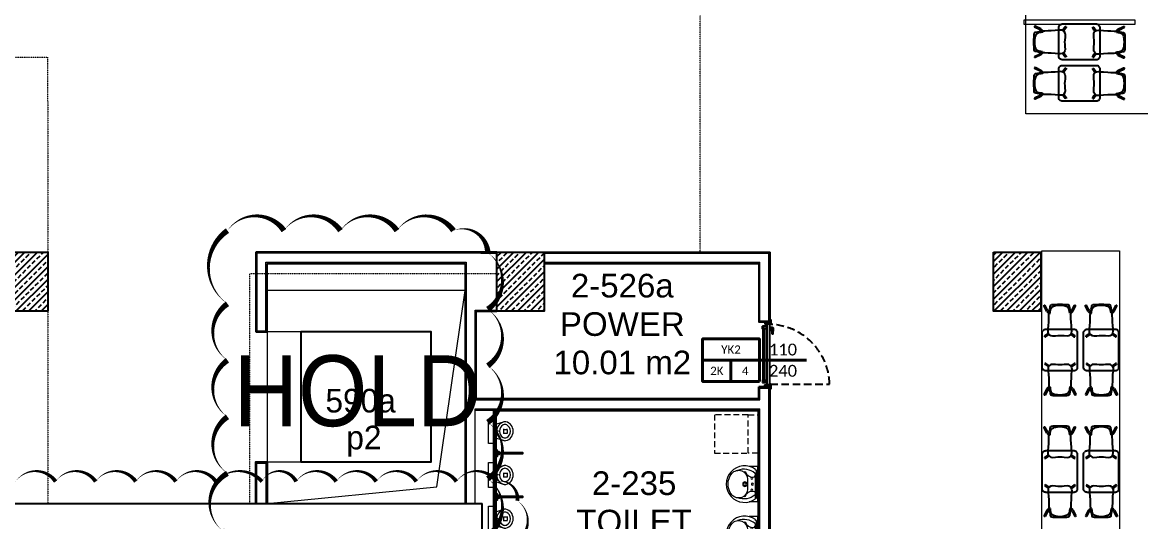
# Model space of a CAD drawing. Header units: metres. Extents: x -9891 to 773, y -8413 to 232.
# Drawn here: x -4241 to -2349, y -7054 to -6209 of the extents above; entities that cross this region are included whole.
import ezdxf
from ezdxf.enums import TextEntityAlignment as Align

# ---------------------------------------------------------------- set-up
doc = ezdxf.new("R2010")
doc.units = ezdxf.units.M
doc.header["$LTSCALE"] = 0.01
doc.header["$MEASUREMENT"] = 0
for name, pattern in [('AM_DIN_G_W050', [13.75, 9.75, -1.5, 1, -1.5]), ('DASHED2', [9.525, 6.35, -3.175]), ('HIDDEN', [9.525, 6.35, -3.175]), ('HIDDEN2', [0.1875, 0.125, -0.0625])]:
    doc.linetypes.add(name, pattern=pattern)
doc.layers.get('0').update_dxf_attribs({"color": 30, "lineweight": 0})
for name, color, linetype in [('AG-02', 152, 'Continuous'), ('AG-DOOR', 2, 'Continuous'), ('AG-DOOR-OPENING', 9, 'HIDDEN'), ('AG-PLASTER', 73, 'Continuous'), ('AG-STEEL', 122, 'Continuous'), ('KPL1', 143, 'Continuous'), ('V-0_Hatch_Concrete', 252, 'Continuous'), ('V-2_Column', 160, 'Continuous'), ('V-5_Mechanical', 222, 'Continuous')]:
    doc.layers.add(name, color=color, linetype=linetype)
for name, color, linetype, lineweight in [('Ag-040', 2, 'Continuous', 20), ('AG-DOOR-NOTATION-FIRE', 1, 'Continuous', 40), ('AG-Furniture', 9, 'Continuous', 9), ('AG-Wall', 4, 'Continuous', 20), ('AG-WALL-GYP-GREEN', 83, 'Continuous', 20), ('AI-040 @ 250', 2, 'Continuous', 20), ('HOLD', 7, 'Continuous', 0), ('shaft', 3, 'Continuous', 20), ('SP2-Flooring', 4, 'DASHED2', 9)]:
    doc.layers.add(name, color=color, linetype=linetype, lineweight=lineweight)
doc.styles.add('ARIAL', font='arial.ttf', dxfattribs={"width": 0.9})
doc.styles.add('ARIAL-ING', font='arial.ttf')
doc.styles.add('CALIBRI LIGHT', font='calibril.ttf')
doc.styles.add('IIS IKEA SANS', font='')
doc.styles.get('IIS IKEA SANS').set_extended_font_data('IKEA Sans')

# ---------------------------------------------------------------- blocks, each defined once
blk = doc.blocks.new('150714_ARSA$0$KOLON 80X120')
at = {"layer": 'V-0_Hatch_Concrete'}
h = blk.add_hatch(dxfattribs=at)
h.set_pattern_fill('ANSI33', color=256, scale=60)
h.set_pattern_definition([(45, (-19036.79, -4512.143), (-10.606602, 10.606602), []), (45, (-19026.183, -4512.143), (-10.606602, 10.606602), [7.5, -3.75])])
h.paths.add_polyline_path([(0, 100), (80, 100), (80, 0), (0, 0)])
at = {"layer": 'V-2_Column'}
blk.add_lwpolyline([(0, 100), (80, 100), (80, 0), (0, 0), (0, 100)], dxfattribs=at)
blk = doc.blocks.new('Slab_9_1', base_point=(-85903, -46600))
at = {"layer": 'SP2-Flooring', "color": 209}
blk.add_lwpolyline([(-47400, -55000), (-38201, -55000), (-38199, -62550), (-34780, -62550), (-34780, -58660), (-30600, -58660), (-30600, -58300), (-29800, -58300), (-29800, -58300), (-27160, -58300), (-27160, -51329)], dxfattribs=at)
blk = doc.blocks.new('*U8')
at = {"style": 'ARIAL'}
for tag, p in [('NO', (1.676, 0.8)), ('MAHAL', (1.676, -1.8)), ('ALAN', (1.676, -4.4))]:
    blk.add_attdef(tag, text='', height=1.6, dxfattribs=at).set_placement(p, align=Align.MIDDLE_CENTER)
blk = doc.blocks.new('*U188')
blk.add_lwpolyline([(1000, -450), (2200, -450), (2200, 450), (1000, 450)], close=True)
for points in [[(2200, 0), (0, 0)], [(1600, -450), (1600, 0)]]:
    blk.add_lwpolyline(points)
at = {"style": 'CALIBRI LIGHT'}
for tag, height, p in [('GENİŞLİK', 250, (500, 225)), ('KAPIKODU', 175, (1600, 225)), ('YÜKSEKLİK', 250, (500, -225)), ('KATTAKI.SAYISI', 175, (1300, -225)), ('BULUNDUGU.KAT', 175, (1900, -225))]:
    blk.add_attdef(tag, text='', height=height, dxfattribs=at).set_placement(p, align=Align.MIDDLE_CENTER)
blk = doc.blocks.new('A$C32196F0F')
at = {"color": 122}
for p, q in [((11, 3.5), (10.5, 3.5)), ((10.5, 3.5), (10.5, 0.3)), ((15.2, 0), (10.8, 0)), ((11, 6.5), (11, 7.5)), ((15, 6.5), (15, 7.5)), ((15.5, 3.5), (15, 3.5)), ((15.5, 3.5), (15.5, 0.3)), ((15.5, 3), (101.5, 3)), ((15.5, 0.5), (101.5, 0.5)), ((101.5, 3.5), (102, 3.5)), ((101.5, 3.5), (101.5, 0.3)), ((101.8, 0), (106.2, 0)), ((102, 6.5), (102, 7.5)), ((106, 6.5), (106, 7.5)), ((106, 3.5), (106.5, 3.5)), ((106.5, 3.5), (106.5, 0.3))]:
    blk.add_line(p, q, dxfattribs=at)
at = {"linetype": 'HIDDEN2'}
for p, q in [((109.9, 12.8), (107.4, 12.8)), ((108.7, 11.6), (108.7, 14.1))]:
    blk.add_line(p, q, dxfattribs=at)
at = {"color": 122}
for points in [[(7, 4.3), (7, 13.8, 0.414214), (6.8, 14), (0.2, 14, 0.414214), (0, 13.8), (0, 12.5), (0.1, 12.5), (0.1, 13.8, -0.414214), (0.2, 13.9), (6.8, 13.9, -0.414214), (6.8, 13.8), (6.8, 4.3), (6.8, 4.3, -0.414214), (6.7, 4.2), (3.5, 4.2), (3.5, 4.2), (3.5, 4), (6.7, 4, 0.414214), (7, 4.3)], [(110, 4.3), (110, 13.8, -0.414214), (110.2, 14), (116.8, 14, -0.414214), (117, 13.8), (117, 12.5), (116.8, 12.5), (116.8, 13.8, 0.414214), (116.8, 13.9), (110.2, 13.9, 0.414214), (110.1, 13.8), (110.1, 4.3), (110.1, 4.3, 0.414214), (110.3, 4.2), (113.5, 4.2), (113.5, 4.2), (113.5, 4), (110.3, 4, -0.414214), (110, 4.3)]]:
    blk.add_lwpolyline(points, format="xyb", dxfattribs=at)
blk.add_lwpolyline([(110, 7.5), (7, 7.5), (7, 11.5), (110, 11.5)], close=True)
for points in [[(15, 6.5), (11, 6.5), (11, 1.5), (15, 1.5)], [(102, 6.5), (106, 6.5), (106, 1.5), (102, 1.5)]]:
    blk.add_lwpolyline(points, close=True, dxfattribs=at)
at = {"color": 253}
blk.add_lwpolyline([(12.2, 12), (12.2, 14.9, -0.414214), (15.2, 17.9), (23.7, 17.4, -0.502224), (24.2, 16.7), (23.9, 15.9), (23.9, 15.9), (15.2, 15.4, 0.414214), (14.2, 14.4), (14.2, 12)], format="xyb", dxfattribs=at)
at = {"linetype": 'HIDDEN2'}
for radius in [0.75, 0.5]:
    blk.add_circle((108.7, 12.8), radius, dxfattribs=at)
at = {"color": 122}
for centre, start, end in [((10.8, 0.3), 180, 270), ((15.2, 0.3), 270, 360), ((101.8, 0.3), 180, 270), ((106.2, 0.3), 270, 360)]:
    blk.add_arc(centre, 0.3, start, end, dxfattribs=at)
at = {"layer": 'AG-DOOR-OPENING', "color": 9, "linetype": 'HIDDEN', "ltscale": 200}
blk.add_line((108.7, 12.8), (108.7, 113.2), dxfattribs=at)
blk.add_arc((111.2, 9.8), 103.4, 91.3869, 179.1783, dxfattribs=at)
blk = doc.blocks.new('DURAVIT-PISUAR-PLAN')
at = {"color": 4, "linetype": 'AM_DIN_G_W050', "ltscale": 2}
blk.add_line((0, -69), (0, 17), dxfattribs=at)
for p, q in [((-31, -124), (-31, -186)), ((-21, -131), (21, -131)), ((-2, -56), (2, -56)), ((31, -124), (31, -186)), ((-2, -240), (2, -240))]:
    blk.add_line(p, q)
blk.add_lwpolyline([(159, -161, 0.094756), (159, -135, 0.028832), (154, -118), (118, -3, 0.32681), (113, 0), (-113, 0, 0.32681), (-118, -3), (-154, -118, 0.028832), (-159, -135, 0.094756), (-159, -161, 0.374692), (0, -285, 0.374692)], format="xyb", close=True)
for centre, radius, start, end in [((-8, -164), 153, 86.8567, 169.019), ((-43, -148), 70, 155.158, 204.842), ((-8, -164), 108, 86.8518, 155.158), ((-8, -132), 108, 204.842, 273.1482), ((0, -315), 194, 78.4794, 101.6014), ((0, 5), 194, 258.3986, 281.5206), ((8, -164), 153, 10.981, 93.1433), ((8, -164), 108, 24.842, 93.1482), ((8, -132), 108, 266.8518, 335.158), ((43, -148), 70, 335.158, 24.842)]:
    blk.add_arc(centre, radius, start, end)
blk = doc.blocks.new('A$C502F7B7C')
at = {"layer": 'AG-Furniture'}
blk.add_lwpolyline([(0, 4), (0, 46), (11, 46), (11, 4)], close=True, dxfattribs=at)
at = {"layer": 'AG-STEEL', "ltscale": 10}
for points in [[(11, 46), (9, 46), (9, 50), (11, 50)], [(9.2, 49.8), (10.8, 49.8), (10.8, 46.2), (9.2, 46.2)], [(11, 4), (9, 4), (9, 0), (11, 0)], [(9.2, 0.2), (10.8, 0.2), (10.8, 3.8), (9.2, 3.8)]]:
    blk.add_lwpolyline(points, close=True, dxfattribs=at)
at = {"layer": 'AG-Furniture', "ltscale": 0.0002, "xscale": 0.1, "yscale": 0.1, "zscale": 0.1, "rotation": 89.99999999999997}
blk.add_blockref('DURAVIT-PISUAR-PLAN', (13.3, 25), dxfattribs=at)
blk = doc.blocks.new('A$C0AC67A3C')
at = {"layer": 'AG-DOOR'}
for points in [[(5, 6.2), (5, 7.7), (1.5, 7.7), (1.5, 10.6), (0, 10.6), (0, 6.2)], [(5, 5), (5, 3.5), (1.5, 3.5), (1.5, 0), (0, 0), (0, 5)]]:
    blk.add_lwpolyline(points, dxfattribs=at)
blk.add_lwpolyline([(0, 5), (45, 5), (45, 6.2), (0, 6.2)], close=True, dxfattribs=at)
blk = doc.blocks.new('A$C43686071')
for p, q in [((54, 61), (38.8, 61)), ((49.5, 54.6), (49.5, 16)), ((54, 1), (38.8, 1))]:
    blk.add_line(p, q)
for points in [[(51, 7.3), (49.5, 7.3), (49.5, 6.1, -1.989975), (49.5, 55.8), (49.5, 54.6), (51, 54.6)], [(9.6, 12.9, 0.69845), (36, 22.6), (36, 39.4, 0.69845), (9.6, 49.1, 0.366646), (9.6, 12.9)]]:
    blk.add_lwpolyline(points, format="xyb", close=True)
for points in [[(29.7, 51.6, -0.361215), (32.3, 51.6, 0.349763), (45.5, 42.7, 0.574856), (48.9, 49.1, 0.271647), (19.2, 54.2, 0.271647)], [(29.7, 10.3, 0.361215), (32.3, 10.4, -0.349763), (45.5, 19.3, -0.574856), (48.9, 12.8, -0.271647), (19.2, 7.7, -0.271647)]]:
    blk.add_lwpolyline(points, format="xyb")
for centre, radius in [((43.3, 41), 1.5), ((31.5, 31), 3.75), ((31.5, 31), 2.25), ((43.3, 21), 1.5), ((44.2, 31), 1.75)]:
    blk.add_circle(centre, radius)
blk = doc.blocks.new('ART_00113592_P')
at = {"color": 0, "linetype": 'Continuous', "lineweight": -3}
for p, q in [((0, -60), (1, -49)), ((0, -540), (0, -60)), ((1, -49), (4, -39)), ((4, -39), (8, -30)), ((8, -30), (14, -21)), ((14, -21), (21, -14)), ((21, -14), (30, -8)), ((30, -8), (39, -4)), ((39, -4), (49, -1)), ((49, -1), (60, 0)), ((60, 0), (640, 0)), ((640, 0), (651, -1)), ((651, -1), (661, -4)), ((661, -4), (670, -8)), ((670, -8), (679, -14)), ((686, -21), (679, -14)), ((692, -30), (686, -21)), ((696, -39), (692, -30)), ((699, -49), (696, -39)), ((700, -60), (699, -49)), ((700, -540), (700, -60)), ((700, -60), (700, -60)), ((1, -551), (0, -540)), ((4, -561), (1, -551)), ((8, -570), (4, -561)), ((692, -570), (696, -561)), ((696, -561), (699, -551)), ((699, -551), (700, -540)), ((14, -579), (8, -570)), ((21, -586), (14, -579)), ((21, -586), (30, -592)), ((30, -592), (39, -596)), ((39, -596), (49, -599)), ((49, -599), (60, -600)), ((60, -600), (640, -600)), ((640, -600), (651, -599)), ((651, -599), (661, -596)), ((661, -596), (670, -592)), ((670, -592), (679, -586)), ((679, -586), (686, -579)), ((686, -579), (692, -570))]:
    blk.add_line(p, q, dxfattribs=at)
blk = doc.blocks.new('ART_00104314_P')
at = {"color": 0, "linetype": 'Continuous', "lineweight": -3}
for p, q in [((225, 0), (268, 0)), ((268, 0), (312, 0)), ((0, -28), (1, -14)), ((46, -123), (0, -28)), ((1, -14), (15, -15)), ((61, -109), (15, -15)), ((46, -123), (62, -139)), ((61, -109), (76, -125)), ((62, -139), (83, -154)), ((76, -125), (85, -131)), ((80, -245), (82, -187)), ((82, -187), (83, -149)), ((83, -149), (86, -116)), ((84, -154), (100, -150)), ((86, -116), (93, -93)), ((93, -93), (101, -65)), ((100, -150), (104, -120)), ((101, -65), (105, -37)), ((104, -120), (107, -97)), ((105, -37), (107, -27)), ((107, -27), (114, -13)), ((107, -97), (116, -69)), ((114, -13), (126, -6)), ((116, -69), (136, -43)), ((126, -6), (155, -2)), ((136, -43), (159, -32)), ((155, -2), (186, -1)), ((159, -32), (177, -25)), ((177, -25), (198, -20)), ((186, -1), (225, 0)), ((198, -20), (226, -16)), ((226, -16), (268, -12)), ((268, -12), (310, -16)), ((310, -16), (337, -20)), ((312, 0), (349, -1)), ((337, -20), (358, -25)), ((349, -1), (382, -1)), ((358, -25), (376, -32)), ((376, -32), (399, -43)), ((382, -1), (406, -5)), ((419, -71), (399, -43)), ((406, -5), (419, -11)), ((427, -22), (419, -11)), ((430, -120), (419, -71)), ((430, -38), (427, -22)), ((435, -65), (430, -38)), ((434, -150), (430, -120)), ((434, -150), (451, -155)), ((443, -94), (435, -65)), ((448, -117), (443, -94)), ((452, -150), (448, -117)), ((450, -130), (456, -126)), ((452, -153), (469, -141)), ((453, -188), (452, -150)), ((455, -245), (453, -188)), ((456, -126), (471, -110)), ((469, -141), (486, -124)), ((471, -110), (517, -15)), ((486, -124), (532, -28)), ((517, -15), (531, -15)), ((532, -28), (531, -15)), ((69, -413), (75, -366)), ((75, -366), (79, -294)), ((79, -294), (80, -245)), ((457, -294), (455, -245)), ((461, -366), (457, -294)), ((466, -414), (461, -366)), ((11, -548), (13, -534)), ((11, -548), (25, -551)), ((13, -534), (51, -507)), ((25, -551), (62, -524)), ((51, -507), (67, -496)), ((62, -524), (79, -512)), ((67, -447), (69, -413)), ((67, -451), (67, -447)), ((69, -479), (67, -451)), ((67, -496), (74, -491)), ((82, -509), (69, -479)), ((79, -512), (82, -510)), ((83, -510), (82, -509)), ((83, -510), (114, -529)), ((114, -529), (141, -534)), ((141, -534), (194, -531)), ((194, -531), (231, -526)), ((231, -526), (268, -525)), ((268, -525), (303, -526)), ((303, -526), (341, -530)), ((341, -530), (392, -534)), ((392, -534), (419, -530)), ((419, -530), (450, -512)), ((450, -512), (464, -489)), ((450, -512), (450, -512)), ((451, -511), (452, -511)), ((452, -511), (468, -523)), ((461, -493), (463, -495)), ((463, -495), (480, -507)), ((464, -489), (468, -452)), ((468, -447), (466, -414)), ((468, -452), (468, -447)), ((468, -523), (506, -550)), ((480, -507), (518, -534)), ((506, -550), (520, -548)), ((520, -548), (518, -534))]:
    blk.add_line(p, q, dxfattribs=at)
blk = doc.blocks.new('A$C4C4F46C8')
at = {"layer": 'AG-Furniture', "color": 251}
for points, elevation in [([(-16654, 11630), (-8550, 11630), (-8550, 2742), (-16654, 2742)], 427), ([(-16380, 420), (-15065, 420), (-15065, -12747), (-16380, -12747)], 1005)]:
    blk.add_lwpolyline(points, close=True, dxfattribs=dict(at, elevation=elevation))
at = {"layer": 'AG-Furniture'}
blk.add_lwpolyline([(-16687, 4254), (-14802, 4254), (-14802, 4324), (-16687, 4324)], close=True, dxfattribs=at)
at = {"layer": 'AG-Furniture', "ltscale": 0.3, "extrusion": (0, 0, -1), "zscale": -1}
for p, rotation in [((16520, 4222, 720), 270), ((16520, 4222, 720), 270), ((14970, 3686, 720), 90), ((14970, 3686, 720), 90), ((16520, 3521, 720), 270), ((16520, 3521, 720), 270), ((14970, 2986, 720), 90), ((14970, 2986, 720), 90)]:
    blk.add_blockref('ART_00104314_P', p, dxfattribs=dict(at, rotation=rotation))
for p in [(15395, 4254), (15395, 4254), (15395, 3554), (15395, 3554)]:
    blk.add_blockref('ART_00113592_P', p, dxfattribs=at)
at = {"layer": 'AG-Furniture', "ltscale": 0.3}
for name, p, rotation in [('ART_00104314_P', (-16343, -483, -720), 359.9999879412392), ('ART_00104314_P', (-16343, -483, -720), 359.9999879412392), ('ART_00104314_P', (-15643, -483, -720), 359.9999879412392), ('ART_00104314_P', (-15643, -483, -720), 359.9999879412392), ('ART_00113592_P', (-16376, -1608), 89.99998794123918), ('ART_00113592_P', (-16376, -1608), 89.99998794123918), ('ART_00113592_P', (-15676, -1608), 89.99998794123918), ('ART_00113592_P', (-15676, -1608), 89.99998794123918), ('ART_00104314_P', (-15808, -2033, -720), 179.9999879412391), ('ART_00104314_P', (-15808, -2033, -720), 179.9999879412391), ('ART_00104314_P', (-15108, -2033, -720), 179.9999879412391), ('ART_00104314_P', (-15108, -2033, -720), 179.9999879412391), ('ART_00104314_P', (-16343, -2539, -720), 359.9999879412392), ('ART_00104314_P', (-16343, -2539, -720), 359.9999879412392), ('ART_00104314_P', (-15643, -2539, -720), 359.9999879412392), ('ART_00104314_P', (-15643, -2539, -720), 359.9999879412392), ('ART_00113592_P', (-16376, -3664), 89.99998794123918), ('ART_00113592_P', (-16376, -3664), 89.99998794123918), ('ART_00113592_P', (-15676, -3664), 89.99998794123918), ('ART_00113592_P', (-15676, -3664), 89.99998794123918), ('ART_00104314_P', (-15808, -4089, -720), 179.9999879412391), ('ART_00104314_P', (-15808, -4089, -720), 179.9999879412391), ('ART_00104314_P', (-15108, -4089, -720), 179.9999879412391), ('ART_00104314_P', (-15108, -4089, -720), 179.9999879412391)]:
    blk.add_blockref(name, p, dxfattribs=dict(at, rotation=rotation))

msp = doc.modelspace()

# ---------------------------------------------------------------- linework, layer by layer
msp.add_lwpolyline([(-3769.9, -6733.1), (-3827.4, -6733.1), (-3827.4, -6953.1), (-3769.9, -6953.1)], close=True)
at = {"layer": 'AG-02', "ltscale": 0.01}
msp.add_line((-3443.9, -7853.1), (-3443.9, -6865.1), dxfattribs=at)
at = {"layer": 'AG-Furniture', "linetype": 'HIDDEN2', "ltscale": 8000}
for points in [[(-3013.4, -6873.1), (-3070.4, -6873.1), (-3070.4, -6938.1), (-3013.4, -6938.1)], [(-3013.4, -6873.1), (-2996.4, -6873.1), (-2996.4, -6938.1), (-3013.4, -6938.1)]]:
    msp.add_lwpolyline(points, close=True, dxfattribs=at)
at = {"layer": 'AG-Furniture', "color": 1}
for points in [[(-2997.4, -6960.6), (-2997.4, -7020.6), (-2996.4, -7020.6), (-2996.4, -6960.6)], [(-2997.4, -7045.6), (-2997.4, -7105.6), (-2996.4, -7105.6), (-2996.4, -7045.6)]]:
    msp.add_lwpolyline(points, close=True, dxfattribs=at)
at = {"layer": 'AG-PLASTER'}
for p, q in [((-3846.4, -6598.1), (-3846.4, -6733.1)), ((-3438.4, -6598.1), (-3846.4, -6598.1)), ((-3358.4, -6598.1), (-2976.4, -6598.1)), ((-3827.4, -6733.1), (-3827.4, -6617.1)), ((-3827.4, -6617.1), (-3492.4, -6617.1)), ((-3492.4, -6617.1), (-3492.4, -7023.1)), ((-3846.4, -6733.1), (-3827.4, -6733.1)), ((-2995.4, -6846.1), (-2995.4, -6826.1)), ((-3475.4, -6865.1), (-2995.4, -6865.1)), ((-2995.4, -6865.1), (-2995.4, -7248.1))]:
    msp.add_line(p, q, dxfattribs=at)
for points in [[(-3358.4, -6617.1), (-2995.4, -6617.1), (-2995.4, -6716.1), (-2976.4, -6716.1), (-2976.4, -6598.1)], [(-2995.4, -6846.1), (-3473.4, -6846.1), (-3473.4, -6698.1), (-3438.4, -6698.1)], [(-2976.4, -7248.1), (-2976.4, -6826.1), (-2995.4, -6826.1)], [(-3846.4, -7023.1), (-3846.4, -6953.1), (-3827.4, -6953.1), (-3827.4, -7023.1)]]:
    msp.add_lwpolyline(points, dxfattribs=at)
at = {"layer": 'AG-Wall'}
for p, q in [((-3465.4, -6600.1), (-3438.4, -6600.1)), ((-3358.4, -6600.1), (-2978.4, -6600.1)), ((-2978.4, -6714.1), (-2978.4, -6600.1)), ((-3829.4, -6731.1), (-3829.4, -6615.1)), ((-3829.4, -6615.1), (-3490.4, -6615.1)), ((-3490.4, -6615.1), (-3490.4, -7023.1)), ((-3358.4, -6615.1), (-2993.4, -6615.1)), ((-2993.4, -6714.1), (-2993.4, -6615.1)), ((-2993.4, -6714.1), (-2978.4, -6714.1)), ((-3844.4, -6731.1), (-3829.4, -6731.1)), ((-2993.4, -6848.1), (-2993.4, -6828.1)), ((-2993.4, -6828.1), (-2978.4, -6828.1)), ((-2978.4, -7248.1), (-2978.4, -6828.1)), ((-3475.4, -6848.1), (-2993.4, -6848.1)), ((-3475.4, -6863.1), (-2993.4, -6863.1)), ((-2993.4, -7248.1), (-2993.4, -6863.1)), ((-3490.4, -7023.1), (-3475.4, -7023.1))]:
    msp.add_line(p, q, dxfattribs=at)
for points in [[(-3465.4, -6600.1), (-3465.4, -6600.1), (-3844.4, -6600.1), (-3844.4, -6731.1)], [(-3475.4, -6848.1), (-3475.4, -6696.1), (-3438.4, -6696.1)], [(-3475.4, -7023.1), (-3475.4, -6863.1)]]:
    msp.add_lwpolyline(points, dxfattribs=at)
msp.add_lwpolyline([(-3844.4, -6955.1), (-3829.4, -6955.1), (-3829.4, -7023.1), (-3844.4, -7023.1)], close=True, dxfattribs=at)
at = {"layer": 'AG-WALL-GYP-GREEN'}
for p, q in [((-3441.9, -7368.1), (-3441.9, -6865.1)), ((-3440.7, -7368.1), (-3440.7, -6865.1))]:
    msp.add_line(p, q, dxfattribs=at)
at = {"layer": 'HOLD'}
msp.add_lwpolyline([(-3894.3, -6561.7, 0, 9.56, -0.520567), (-3798.7, -6561.7, 0, 9.56, -0.520567), (-3703.1, -6561.7, 0, 9.56, -0.520567), (-3607.5, -6561.7, 0, 9.56, -0.520567), (-3512, -6561.7, 0, 9.56, -0.520567), (-3453.9, -6599.2, 0, 9.56, -0.520567), (-3453.9, -6694.8, 0, 9.56, -0.520567), (-3453.9, -6790.4, 0, 9.56, -0.520567), (-3453.9, -6886, 0, 9.56, -0.520567), (-3453.9, -6981.6, 0, 9.56, -0.520567), (-3453.9, -7077.2, 0, 9.56, -0.520567), (-3535.4, -7091.3, 0, 9.56, -0.520567), (-3631, -7091.3, 0, 9.56, -0.520567), (-3726.5, -7091.3, 0, 9.56, -0.520567), (-3822.1, -7091.3, 0, 9.56, -0.462282), (-3904.3, -7067.9, 0, 9.56, -0.517742), (-3894.3, -6972.3, 0, 9.56, -0.520567), (-3894.3, -6876.7, 0, 9.56, -0.520567), (-3894.3, -6781.1, 0, 9.56, -0.520567), (-3894.3, -6685.5, 0, 9.56, -0.520567)], format="xyseb", close=True, dxfattribs=at)
msp.add_lwpolyline([(-4252.8, -6986.2, 0, 6.78, -0.520567), (-4185, -6986.2, 0, 6.78, -0.520567), (-4117.2, -6986.2, 0, 6.78, -0.520567), (-4049.4, -6986.2, 0, 6.78, -0.520567), (-3981.6, -6986.2, 0, 6.78, -0.520567), (-3913.8, -6986.2, 0, 6.78, -0.453668), (-3835.9, -6986.2, 0, 6.78, -0.610609), (-3778.1, -6986.2, 0, 6.78, -0.520567), (-3710.3, -6986.2, 0, 6.78, -0.520567), (-3642.5, -6986.2, 0, 6.78, -0.520567), (-3574.7, -6986.2, 0, 6.78, -0.520567), (-3506.9, -6986.2, 0, 6.78, -0.520567), (-3439.1, -6986.2, 0, 6.78, -0.520567), (-3403.8, -7018.7, 0, 6.78, -0.520567), (-3403.8, -7086.5, 0, 6.78, -0.520567)], format="xyseb", dxfattribs=at)
at = {"layer": 'KPL1', "ltscale": 1000}
msp.add_lwpolyline([(-2995.4, -7348.1), (-2996.4, -7348.1), (-2996.4, -7365.1), (-3439.7, -7365.1), (-3439.7, -6866.1), (-2996.4, -6866.1), (-2996.4, -7248.1), (-2995.4, -7248.1)], dxfattribs=at)
at = {"layer": 'shaft', "ltscale": 2000}
msp.add_lwpolyline([(-3827.4, -7023.1), (-3492.4, -7023.1), (-3492.4, -6663.1), (-3827.4, -6663.1)], close=True, dxfattribs=at)
msp.add_lwpolyline([(-3827.4, -7023.1), (-3540.3, -6994.9), (-3492.4, -6663.1)], dxfattribs=at)
at = {"layer": 'V-2_Column'}
for p, q in [((-3827.4, -6617.1), (-3492.4, -6617.1)), ((-4398.4, -7023.1), (-3463.4, -7023.1)), ((-3463.4, -7473.1), (-3463.4, -7023.1)), ((-3463.4, -7473.1), (-3463.4, -7023.1))]:
    msp.add_line(p, q, dxfattribs=at)
at = {"layer": 'V-5_Mechanical', "linetype": 'Continuous', "lineweight": -2, "transparency": 33554610}
msp.add_lwpolyline([(-3769.9, -6953.1), (-3549.9, -6953.1), (-3549.9, -6733.1), (-3769.9, -6733.1)], close=True, dxfattribs=at)

# ---------------------------------------------------------------- block references
at = {"layer": 'AG-DOOR', "rotation": 270}
msp.add_blockref('A$C32196F0F', (-2988.9, -6712.6), dxfattribs=at)
at = {"layer": 'AG-DOOR-NOTATION-FIRE', "ltscale": 0.3}
ref = msp.add_blockref('*U188', (-2914.4, -6780.9), dxfattribs=dict(at, xscale=-0.08000000000000002, yscale=0.08000000000000002, zscale=0.08000000000000002))
ref.add_attrib('BULUNDUGU.KAT', '2K', dxfattribs={"layer": '0', "height": 14, "style": 'CALIBRI LIGHT'}).set_placement((-3066.4, -6798.9), align=Align.MIDDLE_CENTER)
ref.add_attrib('KATTAKI.SAYISI', '4', dxfattribs={"layer": '0', "height": 14, "style": 'CALIBRI LIGHT'}).set_placement((-3018.4, -6798.9), align=Align.MIDDLE_CENTER)
ref.add_attrib('KAPIKODU', 'YK2', dxfattribs={"layer": '0', "height": 14, "style": 'CALIBRI LIGHT'}).set_placement((-3042.4, -6762.9), align=Align.MIDDLE_CENTER)
ref.add_attrib('YÜKSEKLİK', '240', dxfattribs={"layer": '0', "height": 20, "style": 'CALIBRI LIGHT'}).set_placement((-2954.4, -6798.9), align=Align.MIDDLE_CENTER)
ref.add_attrib('GENİŞLİK', '110', dxfattribs={"layer": '0', "height": 20, "style": 'CALIBRI LIGHT'}).set_placement((-2954.4, -6762.9), align=Align.MIDDLE_CENTER)
at = {"layer": 'AG-Furniture', "xscale": 0.1, "yscale": 0.1, "zscale": 0.1}
msp.add_blockref('A$C4C4F46C8', (-878.4, -6638.1), dxfattribs=at)
at = {"layer": 'AG-Furniture'}
for name, p in [('A$C502F7B7C', (-3452.9, -6926.1)), ('A$C0AC67A3C', (-3439.7, -6943.7)), ('A$C502F7B7C', (-3452.9, -7000.1)), ('A$C0AC67A3C', (-3439.7, -7017.7)), ('A$C502F7B7C', (-3452.9, -7074.1))]:
    msp.add_blockref(name, p, dxfattribs=at)
at = {"layer": 'AG-Furniture', "xscale": -1, "rotation": 180}
for p in [(-3050.4, -6959.6), (-3050.4, -7044.6)]:
    msp.add_blockref('A$C43686071', p, dxfattribs=at)
at = {"layer": 'AI-040 @ 250', "color": 2, "linetype": 'Continuous', "lineweight": -2, "transparency": 33554610, "xscale": 25, "yscale": 25, "zscale": 25}
for p, values in [((-3268.2, -6674.8), {'ALAN': '10.01 m2', 'MAHAL': 'POWER', 'NO': '2-526a'}), ((-3248.2, -7009), {'ALAN': '22.59 m2', 'MAHAL': 'TOILET', 'NO': '2-235'})]:
    msp.add_blockref('*U8', p, dxfattribs=at).add_auto_attribs(values)
at = {"layer": 'SP2-Flooring', "color": 7, "linetype": 'Continuous', "lineweight": 20, "xscale": 0.1, "yscale": 0.1, "zscale": 0.1}
msp.add_blockref('Slab_9_1', (-8968.7, -5428.1), dxfattribs=at)
at = {"layer": 'V-2_Column'}
for p in [(-4278.4, -6698.1), (-3438.4, -6698.1), (-2598.4, -6698.1)]:
    msp.add_blockref('150714_ARSA$0$KOLON 80X120', p, dxfattribs=at)

# ---------------------------------------------------------------- texts
at = {"layer": 'Ag-040', "lineweight": -2, "transparency": 33554610, "style": 'IIS IKEA SANS'}
for s, p in [('590a', (-3728.5, -6869.4)), ('p2', (-3693.2, -6931.8))]:
    msp.add_text(s, height=40, dxfattribs=at).set_placement(p)
at = {"layer": 'HOLD', "style": 'ARIAL-ING', "width": 0.9}
msp.add_text('HOLD', height=120, dxfattribs=at).set_placement((-3883.9, -6892.6))

doc.saveas('drawing.dxf')
